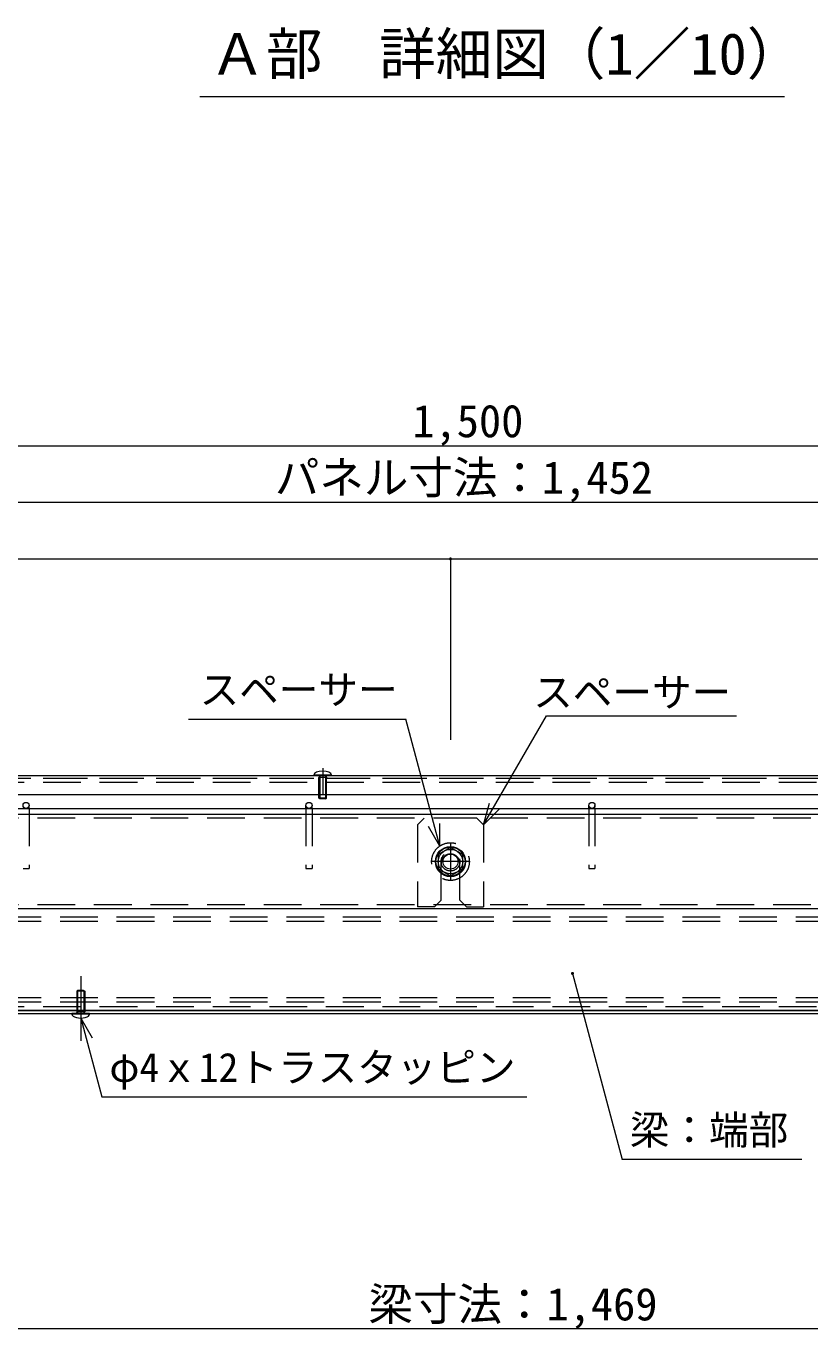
# Model space of a CAD drawing. Units: millimetres, scale not verified. Extents: x -10001 to 9999, y -6925 to 6925.
# Drawn here: x 111 to 2189, y -172 to 3282 of the extents above; entities that cross this region are included whole.
import ezdxf
from ezdxf.enums import TextEntityAlignment as Align

# ---------------------------------------------------------------- set-up
doc = ezdxf.new("R2010")
doc.units = ezdxf.units.MM
doc.header["$LTSCALE"] = 50
doc.linetypes.add('CHAIN1', pattern=[8, 5, -1, 1, -1])
doc.linetypes.add('DASHED2', pattern=[3, 2, -1])
for name, color, linetype, lineweight in [('0-4_2-4', 2, 'DASHED2', 9), ('1-0_1-8', 4, 'Continuous', 9), ('1-1_2-3', 7, 'DASHED2', 9), ('1-2_2-8', 3, 'Continuous', 9), ('1-4_寸法', 3, 'DASHED2', 9), ('1-5_文字-1', 3, 'DASHED2', 9), ('1-6_2-6', 5, 'Continuous', 9), ('1-7_文字-2', 5, 'DASHED2', 9), ('1-8_2-7', 7, 'Continuous', 9), ('1-A_1-7', 7, 'Continuous', 9), ('1-C_2-5', 6, 'Continuous', 9)]:
    doc.layers.add(name, color=color, linetype=linetype, lineweight=lineweight)
doc.styles.add('ＭＳ ゴシック', font='')
doc.styles.get('ＭＳ ゴシック').set_extended_font_data('MS Gothic')

msp = doc.modelspace()

# ---------------------------------------------------------------- linework, layer by layer
at = {"layer": '0-4_2-4'}
for p, q in [((4741.14, 1181.82), (-2268.86, 1181.82)), ((4711.14, 1191.82), (-2243.86, 1191.82)), ((4741.14, 951.82), (-2268.86, 951.82)), ((4711.14, 941.82), (-2243.86, 941.82))]:
    msp.add_line(p, q, dxfattribs=at)
at = {"layer": '1-1_2-3', "linetype": 'Continuous'}
for p, q in [((4856.83, 941.82), (-2393.86, 941.82)), ((4251.14, 671.82), (-2393.86, 671.82))]:
    msp.add_line(p, q, dxfattribs=at)
at = {"layer": '1-1_2-3'}
for p, q in [((4951.14, 919.32), (-2393.86, 919.32)), ((4951.14, 908.07), (-2393.86, 908.07)), ((4951.14, 705.57), (-2393.86, 705.57)), ((4951.14, 694.32), (-2393.86, 694.32))]:
    msp.add_line(p, q, dxfattribs=at)
at = {"layer": '1-1_2-3', "linetype": 'Continuous'}
msp.add_lwpolyline([(4711.14, 1191.82), (-2243.86, 1191.82), (-2243.86, 941.82)], dxfattribs=at)
at = {"layer": '1-2_2-8', "color": 7}
msp.add_line((571.6, 3095.58), (2121.76, 3095.58), dxfattribs=at)
at = {"layer": '1-2_2-8'}
for p, q in [((1323.64, 1164.14), (1490.31, 1452.82)), ((1490.31, 1452.82), (1994.31, 1452.82)), ((541.48, 1444.68), (1117.69, 1444.68)), ((1207.89, 1108.07), (1117.69, 1444.68)), ((1323.64, 1164.14), (1339.17, 1222.1)), ((1323.64, 1164.14), (1366.07, 1206.57)), ((1207.89, 1108.07), (1177.89, 1160.03)), ((1207.89, 1108.07), (1207.89, 1168.07)), ((1559.44, 770.34), (1691.55, 277.28)), ((256.14, 651.82), (312.01, 443.32)), ((256.14, 651.82), (286.14, 599.86)), ((256.14, 651.82), (256.14, 591.82)), ((312.01, 443.32), (1438.25, 443.32)), ((2167.83, 277.28), (1691.55, 277.28))]:
    msp.add_line(p, q, dxfattribs=at)
at = {"layer": '1-2_2-8', "color": 92}
for points in [[(1555.44, 770.34), (1557.51, 773.85), (1559.44, 770.34)], [(1555.44, 770.34), (1557.09, 773.58), (1557.51, 773.85)], [(1555.44, 770.34), (1556.7, 773.26), (1557.09, 773.58)], [(1555.44, 770.34), (1556.35, 772.89), (1556.7, 773.26)], [(1555.44, 770.34), (1556.06, 772.49), (1556.35, 772.89)], [(1555.44, 770.34), (1555.82, 772.05), (1556.06, 772.49)], [(1555.44, 770.34), (1555.63, 771.58), (1555.82, 772.05)], [(1555.44, 770.34), (1555.51, 771.09), (1555.63, 771.58)], [(1555.44, 770.34), (1555.44, 770.59), (1555.51, 771.09)], [(1559.44, 766.34), (1555.44, 770.34), (1559.44, 770.34)], [(1559.19, 766.35), (1555.44, 770.34), (1559.44, 766.34)], [(1558.69, 766.41), (1555.44, 770.34), (1559.19, 766.35)], [(1558.2, 766.54), (1555.44, 770.34), (1558.69, 766.41)], [(1557.73, 766.72), (1555.44, 770.34), (1558.2, 766.54)], [(1557.29, 766.97), (1555.44, 770.34), (1557.73, 766.72)], [(1556.89, 767.26), (1555.44, 770.34), (1557.29, 766.97)], [(1556.89, 767.26), (1555.47, 769.84), (1555.44, 770.34)], [(1556.52, 767.6), (1555.47, 769.84), (1556.89, 767.26)], [(1556.52, 767.6), (1555.56, 769.35), (1555.47, 769.84)], [(1556.2, 767.99), (1555.56, 769.35), (1556.52, 767.6)], [(1556.2, 767.99), (1555.72, 768.87), (1555.56, 769.35)], [(1555.93, 768.42), (1555.72, 768.87), (1556.2, 767.99)], [(1559.44, 770.34), (1557.51, 773.85), (1557.96, 774.06)], [(1559.44, 770.34), (1557.96, 774.06), (1558.44, 774.22)], [(1559.44, 770.34), (1558.44, 774.22), (1558.94, 774.31)], [(1559.44, 770.34), (1558.94, 774.31), (1559.44, 774.34)], [(1559.44, 770.34), (1559.44, 774.34), (1559.69, 774.33)], [(1559.44, 770.34), (1559.69, 774.33), (1560.19, 774.27)], [(1559.44, 770.34), (1560.19, 774.27), (1560.67, 774.15)], [(1559.44, 770.34), (1560.67, 774.15), (1561.14, 773.96)], [(1559.44, 770.34), (1561.14, 773.96), (1561.58, 773.72)], [(1559.44, 770.34), (1561.58, 773.72), (1563.44, 770.34)], [(1563.43, 770.09), (1559.44, 770.34), (1563.44, 770.34)], [(1563.37, 769.59), (1559.44, 770.34), (1563.43, 770.09)], [(1563.24, 769.11), (1559.44, 770.34), (1563.37, 769.59)], [(1563.06, 768.64), (1559.44, 770.34), (1563.24, 769.11)], [(1562.81, 768.2), (1559.44, 770.34), (1563.06, 768.64)], [(1562.52, 767.79), (1559.44, 770.34), (1562.81, 768.2)], [(1562.17, 767.43), (1559.44, 770.34), (1562.52, 767.79)], [(1561.79, 767.11), (1559.44, 770.34), (1562.17, 767.43)], [(1561.36, 766.84), (1559.44, 770.34), (1561.79, 767.11)], [(1560.91, 766.62), (1559.44, 770.34), (1561.36, 766.84)], [(1560.91, 766.62), (1559.44, 766.34), (1559.44, 770.34)], [(1560.43, 766.47), (1559.44, 766.34), (1560.91, 766.62)], [(1559.94, 766.37), (1559.44, 766.34), (1560.43, 766.47)], [(1563.44, 770.34), (1561.58, 773.72), (1561.99, 773.42)], [(1563.41, 770.84), (1561.99, 773.42), (1562.35, 773.08)], [(1563.44, 770.34), (1561.99, 773.42), (1563.41, 770.84)], [(1563.31, 771.34), (1562.35, 773.08), (1562.67, 772.69)], [(1563.41, 770.84), (1562.35, 773.08), (1563.31, 771.34)], [(1563.16, 771.82), (1562.67, 772.69), (1562.94, 772.27)], [(1563.31, 771.34), (1562.67, 772.69), (1563.16, 771.82)]]:
    msp.add_solid(points, dxfattribs=at)
at = {"layer": '1-4_寸法', "linetype": 'CHAIN1'}
for p, q in [((897.39, 1314.18), (897.39, 1244.89)), ((1236.14, 1116.82), (1236.14, 1016.82)), ((1286.14, 1066.82), (1186.14, 1066.82)), ((256.14, 762.64), (256.14, 615.65))]:
    msp.add_line(p, q, dxfattribs=at)
at = {"layer": '1-4_寸法', "color": 2, "linetype": 'Continuous'}
for p, q in [((920.89, 1296.32), (873.89, 1296.32)), ((873.89, 1294.32), (873.89, 1296.32)), ((920.89, 1294.32), (873.89, 1294.32)), ((920.89, 1296.32), (920.89, 1294.32)), ((279.64, 664.32), (232.64, 664.32)), ((232.64, 664.32), (232.64, 662.32)), ((279.64, 662.32), (232.64, 662.32)), ((279.64, 662.32), (279.64, 664.32))]:
    msp.add_line(p, q, dxfattribs=at)
at = {"layer": '1-4_寸法', "color": 2}
for p, q in [((889.39, 1294.32), (886.89, 1289.99)), ((907.89, 1289.99), (886.89, 1289.99)), ((886.89, 1235.2), (886.89, 1289.99)), ((889.39, 1294.32), (889.39, 1233.82)), ((907.89, 1235.2), (907.89, 1289.99)), ((907.89, 1235.2), (886.89, 1235.2)), ((904.89, 1233.32), (907.89, 1235.2)), ((245.64, 723.45), (245.64, 668.65)), ((266.64, 723.45), (245.64, 723.45)), ((248.14, 664.32), (248.14, 724.82)), ((263.64, 725.32), (266.64, 723.45)), ((266.64, 723.45), (266.64, 668.65)), ((248.14, 664.32), (245.64, 668.65)), ((266.64, 668.65), (245.64, 668.65))]:
    msp.add_line(p, q, dxfattribs=at)
at = {"layer": '1-4_寸法', "color": 4, "linetype": 'Continuous'}
for p, q in [((1236.14, 1104.35), (1203.64, 1085.58)), ((1203.64, 1085.58), (1203.64, 1048.06)), ((1268.64, 1085.58), (1236.14, 1104.35)), ((1268.64, 1048.06), (1268.64, 1085.58)), ((1203.64, 1048.06), (1236.14, 1029.29)), ((1236.14, 1029.29), (1268.64, 1048.06))]:
    msp.add_line(p, q, dxfattribs=at)
at = {"layer": '1-4_寸法', "color": 2}
for points in [[(905.39, 1233.63), (905.39, 1294.32), (907.89, 1289.99)], [(904.89, 1233.32), (889.89, 1233.32), (886.89, 1235.2)], [(263.64, 725.32), (248.64, 725.32), (245.64, 723.45)], [(264.14, 725.01), (264.14, 664.32), (266.64, 668.65)]]:
    msp.add_lwpolyline(points, dxfattribs=at)
at = {"layer": '1-4_寸法', "color": 4, "linetype": 'Continuous'}
for radius in [40, 38.5, 32.5, 20]:
    msp.add_circle((1236.14, 1066.82), radius, dxfattribs=at)
at = {"layer": '1-4_寸法', "color": 2, "linetype": 'Continuous'}
for centre, start_param, end_param in [((897.39, 1296.32), 3.1415927, 6.2831853), ((256.14, 662.32), 6.2831853, 9.424778)]:
    msp.add_ellipse(centre, major_axis=(-23.5, 0), ratio=0.446809, start_param=start_param, end_param=end_param, dxfattribs=at)
at = {"layer": '1-5_文字-1'}
for p, q in [((4906.14, 1286.82), (-2143.86, 1286.82)), ((4906.14, 1276.82), (-2143.86, 1276.82)), ((4906.14, 681.82), (-2378.86, 681.82)), ((4906.14, 671.82), (-2378.86, 671.82))]:
    msp.add_line(p, q, dxfattribs=at)
msp.add_circle((1236.14, 1066.82), 25, dxfattribs=at)
at = {"layer": '1-6_2-6'}
for p, q in [((4923.64, 1294.32), (-2143.86, 1294.32)), ((-2143.86, 1244.32), (4923.64, 1244.32)), ((-2143.86, 671.82), (4251.14, 671.82)), ((-2143.86, 664.32), (4251.14, 664.32))]:
    msp.add_line(p, q, dxfattribs=at)
at = {"layer": '1-6_2-6', "linetype": 'DASHED2'}
msp.add_line((4923.64, 1286.82), (-2143.86, 1286.82), dxfattribs=at)
at = {"layer": '1-7_文字-2'}
for p, q in [((1166.32, 1181.82), (1148.64, 1164.14)), ((1305.97, 1181.82), (1166.32, 1181.82)), ((1305.97, 1181.82), (1323.64, 1164.14)), ((1148.64, 1164.14), (1148.64, 946.82)), ((1323.64, 1164.14), (1323.64, 946.82)), ((1211.14, 964.5), (1211.14, 1066.82)), ((1261.14, 964.5), (1261.14, 1066.82)), ((1193.47, 946.82), (1148.64, 946.82)), ((1211.14, 964.5), (1193.47, 946.82)), ((1261.14, 964.5), (1278.82, 946.82)), ((1278.82, 946.82), (1323.64, 946.82))]:
    msp.add_line(p, q, dxfattribs=at)
at = {"layer": '1-7_文字-2', "color": 2}
msp.add_circle((1236.14, 1066.82), 50, dxfattribs=at)
at = {"layer": '1-7_文字-2'}
msp.add_arc((1236.14, 1061.82), 25, 0, 180, dxfattribs=at)
at = {"layer": '1-8_2-7', "color": 3}
for p, q in [((-2483.86, 2169.32), (5016.14, 2169.32)), ((-2393.86, 2019.32), (4866.14, 2019.32)), ((-1963.86, 1869.32), (1236.14, 1869.32)), ((1236.14, 1869.32), (1236.14, 1389.77)), ((1236.14, 1869.32), (4436.14, 1869.32)), ((4951.14, -172.23), (-2393.86, -172.23))]:
    msp.add_line(p, q, dxfattribs=at)
at = {"layer": '1-8_2-7'}
for points in [[(1232.14, 1869.32), (1232.77, 1871.46), (1236.14, 1869.32)], [(1232.14, 1869.32), (1232.52, 1871.02), (1232.77, 1871.46)], [(1232.14, 1869.32), (1232.34, 1870.56), (1232.52, 1871.02)], [(1232.14, 1869.32), (1232.21, 1870.07), (1232.34, 1870.56)], [(1232.14, 1869.32), (1232.15, 1869.57), (1232.21, 1870.07)], [(1236.14, 1865.32), (1232.14, 1869.32), (1236.14, 1869.32)], [(1236.14, 1865.32), (1232.18, 1868.82), (1232.14, 1869.32)], [(1236.14, 1865.32), (1232.27, 1868.33), (1232.18, 1868.82)], [(1236.14, 1865.32), (1232.42, 1867.85), (1232.27, 1868.33)], [(1236.14, 1865.32), (1232.64, 1867.39), (1232.42, 1867.85)], [(1235.89, 1865.33), (1232.64, 1867.39), (1236.14, 1865.32)], [(1235.39, 1865.39), (1232.64, 1867.39), (1235.89, 1865.33)], [(1235.39, 1865.39), (1232.91, 1866.97), (1232.64, 1867.39)], [(1236.14, 1869.32), (1232.77, 1871.46), (1233.06, 1871.87)], [(1234.91, 1865.52), (1232.91, 1866.97), (1235.39, 1865.39)], [(1234.91, 1865.52), (1233.23, 1866.58), (1232.91, 1866.97)], [(1236.14, 1869.32), (1233.06, 1871.87), (1233.41, 1872.24)], [(1234.44, 1865.7), (1233.23, 1866.58), (1234.91, 1865.52)], [(1234.44, 1865.7), (1233.59, 1866.24), (1233.23, 1866.58)], [(1236.14, 1869.32), (1233.41, 1872.24), (1233.79, 1872.56)], [(1234, 1865.94), (1233.59, 1866.24), (1234.44, 1865.7)], [(1236.14, 1869.32), (1233.79, 1872.56), (1234.22, 1872.83)], [(1236.14, 1869.32), (1234.22, 1872.83), (1234.67, 1873.04)], [(1236.14, 1869.32), (1234.67, 1873.04), (1235.15, 1873.2)], [(1236.14, 1869.32), (1235.15, 1873.2), (1235.64, 1873.29)], [(1236.14, 1869.32), (1235.64, 1873.29), (1236.14, 1873.32)], [(1239.86, 1870.79), (1236.14, 1873.32), (1236.4, 1873.31)], [(1239.86, 1870.79), (1236.14, 1869.32), (1236.14, 1873.32)], [(1240.02, 1870.32), (1236.14, 1869.32), (1239.86, 1870.79)], [(1240.11, 1869.82), (1236.14, 1869.32), (1240.02, 1870.32)], [(1240.14, 1869.32), (1236.14, 1869.32), (1240.11, 1869.82)], [(1240.14, 1869.07), (1236.14, 1869.32), (1240.14, 1869.32)], [(1240.07, 1868.57), (1236.14, 1869.32), (1240.14, 1869.07)], [(1239.95, 1868.08), (1236.14, 1869.32), (1240.07, 1868.57)], [(1239.76, 1867.62), (1236.14, 1869.32), (1239.95, 1868.08)], [(1239.52, 1867.18), (1236.14, 1869.32), (1239.76, 1867.62)], [(1239.23, 1866.77), (1236.14, 1869.32), (1239.52, 1867.18)], [(1239.23, 1866.77), (1236.14, 1865.32), (1236.14, 1869.32)], [(1238.88, 1866.41), (1236.14, 1865.32), (1239.23, 1866.77)], [(1238.5, 1866.08), (1236.14, 1865.32), (1238.88, 1866.41)], [(1238.07, 1865.82), (1236.14, 1865.32), (1238.5, 1866.08)], [(1237.62, 1865.6), (1236.14, 1865.32), (1238.07, 1865.82)], [(1237.14, 1865.45), (1236.14, 1865.32), (1237.62, 1865.6)], [(1236.65, 1865.35), (1236.14, 1865.32), (1237.14, 1865.45)], [(1239.65, 1871.25), (1236.4, 1873.31), (1236.89, 1873.25)], [(1239.86, 1870.79), (1236.4, 1873.31), (1239.65, 1871.25)], [(1239.38, 1871.67), (1236.89, 1873.25), (1237.38, 1873.13)], [(1239.65, 1871.25), (1236.89, 1873.25), (1239.38, 1871.67)], [(1239.06, 1872.06), (1237.38, 1873.13), (1237.85, 1872.94)], [(1239.38, 1871.67), (1237.38, 1873.13), (1239.06, 1872.06)], [(1238.69, 1872.4), (1237.85, 1872.94), (1238.29, 1872.7)], [(1239.06, 1872.06), (1237.85, 1872.94), (1238.69, 1872.4)]]:
    msp.add_solid(points, dxfattribs=at)
at = {"layer": '1-C_2-5'}
for p, q in [((119.14, 1207.82), (119.14, 1215.82)), ((853.14, 1207.82), (853.14, 1215.82)), ((869.14, 1207.82), (869.14, 1215.82)), ((1603.14, 1207.82), (1603.14, 1215.82)), ((1619.14, 1207.82), (1619.14, 1215.82)), ((-2407.86, 1207.82), (4880.14, 1207.82))]:
    msp.add_line(p, q, dxfattribs=at)
at = {"layer": '1-C_2-5', "linetype": 'DASHED2'}
for p, q in [((119.14, 1207.82), (119.14, 1048.82)), ((853.14, 1207.82), (853.14, 1048.82)), ((869.14, 1207.82), (869.14, 1048.82)), ((1603.14, 1207.82), (1603.14, 1048.82)), ((1619.14, 1207.82), (1619.14, 1048.82)), ((103.14, 1048.82), (119.14, 1048.82)), ((853.14, 1048.82), (869.14, 1048.82)), ((1603.14, 1048.82), (1619.14, 1048.82))]:
    msp.add_line(p, q, dxfattribs=at)
at = {"layer": '1-C_2-5'}
msp.add_lwpolyline([(4880.14, 1191.82), (-2407.86, 1191.82), (-2407.86, 1032.82)], dxfattribs=at)
for centre in [(111.14, 1215.82), (861.14, 1215.82), (1611.14, 1215.82)]:
    msp.add_circle(centre, 8, dxfattribs=at)

# ---------------------------------------------------------------- texts
at = {"layer": '1-0_1-8', "style": 'ＭＳ ゴシック'}
for s, p in [('スペーサー', (571.03, 1461.16)), ('スペーサー', (1455.31, 1454.3)), ('φ4ｘ12トラスタッピン', (332.01, 459.8)), ('梁：端部', (1711.55, 293.76))]:
    msp.add_text(s, height=76.98, dxfattribs=at).set_placement(p, align=Align.BOTTOM_LEFT)
at = {"layer": '1-2_2-8', "color": 4, "style": 'ＭＳ ゴシック'}
msp.add_text('Ａ部\u3000詳細図（1／10）', height=110, dxfattribs=at).set_placement((596.6, 3120.58), align=Align.BOTTOM_LEFT)
at = {"layer": '1-A_1-7', "color": 4, "style": 'ＭＳ ゴシック'}
for s, p in [('1,500', (1134.98, 2165.95)), ('パネル寸法：1,452', (770.54, 2015.95)), ('梁寸法：1,469', (1018.64, -175.6))]:
    msp.add_text(s, height=86.51, dxfattribs=at).set_placement(p, align=Align.BOTTOM_LEFT)

doc.saveas('drawing.dxf')
